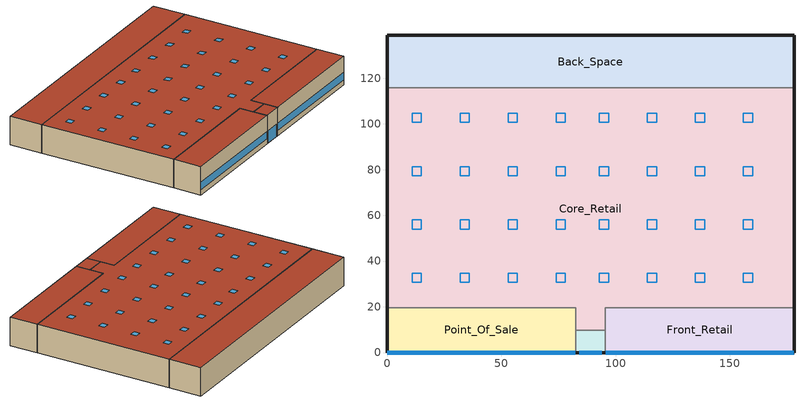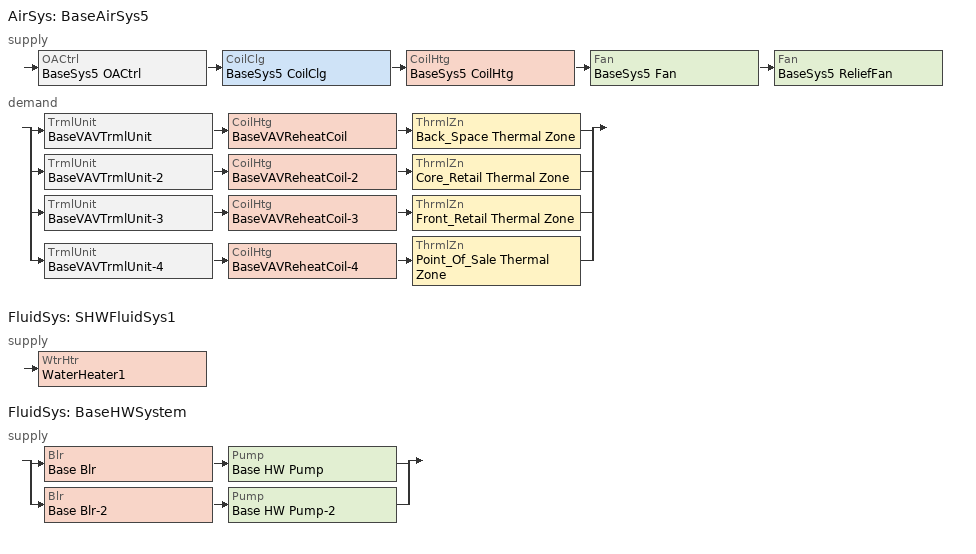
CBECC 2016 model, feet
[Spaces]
Back_Space
 floor ground (Base_CZ12-SlabOnOrBelowGradeF073): 178.05,138.68 178.05,115.72 0,115.72 0,138.68 z0
 wall outside (Base_CZ12-NonresMetalFrameWallU062): 178.05,115.72 178.05,138.68 0,138.68 0,115.72 z0:20
 wall to Core_Retail (NACM_Interior Wall): 0,115.72 178.05,115.72 z0:20
 roof outside (Base_CZ12-FlatNonresWoodFramingAndOtherRoofU034): 178.05,115.72 178.05,138.68 0,138.68 0,115.72 z20
Core_Retail
 floor ground (Base_CZ12-SlabOnOrBelowGradeF073): 178.05,115.72 178.05,19.68 95.59,19.68 95.59,9.84 82.46,9.84 82.46,19.68 0,19.68 0,115.72 z0
 wall outside (Base_CZ12-NonresMetalFrameWallU062): 178.05,19.68 178.05,115.72 / 0,115.72 0,19.68 z0:20
 wall to Front_Retail (NACM_Interior Wall): 95.59,9.84 95.59,19.68 178.05,19.68 z0:20
 wall to Point_Of_Sale (NACM_Interior Wall): 0,19.68 82.46,19.68 82.46,9.84 z0:20
 wall to Front_Entry (Base_WoodFrameWallU098): 82.46,9.84 95.59,9.84 z0:20
 roof outside (Base_CZ12-FlatNonresWoodFramingAndOtherRoofU034): 95.59,9.84 95.59,19.68 178.05,19.68 178.05,115.72 0,115.72 0,19.68 82.46,19.68 82.46,9.84 z20
 skylight (Base_AllCZ_Skylt-Gl-CurbMntU58): 15,30.68 15,34.69 11,34.69 11,30.68 z20; 36,30.68 36,34.69 32,34.69 32,30.68 z20; 57,30.68 57,34.69 53,34.69 53,30.68 z20; 78.03,30.68 78.03,34.69 74.03,34.69 74.03,30.68 z20; 96.93,30.68 96.93,34.69 92.93,34.69 92.93,30.68 z20; 15,54.02 15,58.02 11,58.02 11,54.02 z20; 36,54.02 36,58.02 32,58.02 32,54.02 z20; 57,54.02 57,58.02 53,58.02 53,54.02 z20; 78.03,54.02 78.03,58.02 74.03,58.02 74.03,54.02 z20; 96.93,54.02 96.93,58.02 92.93,58.02 92.93,54.02 z20; 15,77.35 15,81.35 11,81.35 11,77.35 z20; 36,77.35 36,81.35 32,81.35 32,77.35 z20; 57,77.35 57,81.35 53,81.35 53,77.35 z20; 78.03,77.35 78.03,81.35 74.03,81.35 74.03,77.35 z20; 96.93,77.35 96.93,81.35 92.93,81.35 92.93,77.35 z20; 15,100.72 15,104.72 11,104.72 11,100.72 z20; 36,100.72 36,104.72 32,104.72 32,100.72 z20; 57,100.72 57,104.72 53,104.72 53,100.72 z20; 78.03,100.72 78.03,104.72 74.03,104.72 74.03,100.72 z20; 96.93,100.72 96.93,104.72 92.93,104.72 92.93,100.72 z20; 117.93,77.35 117.93,81.35 113.93,81.35 113.93,77.35 z20; 159.93,100.72 159.93,104.72 155.93,104.72 155.93,100.72 z20; 159.93,54.02 159.93,58.02 155.93,58.02 155.93,54.02 z20; 159.93,30.68 159.93,34.69 155.93,34.69 155.93,30.68 z20; 117.93,100.72 117.93,104.72 113.93,104.72 113.93,100.72 z20; 117.93,54.02 117.93,58.02 113.93,58.02 113.93,54.02 z20; 117.93,30.68 117.93,34.69 113.93,34.69 113.93,30.68 z20; 138.93,77.35 138.93,81.35 134.93,81.35 134.93,77.35 z20; 138.93,100.72 138.93,104.72 134.93,104.72 134.93,100.72 z20; 138.93,54.02 138.93,58.02 134.93,58.02 134.93,54.02 z20; 138.93,30.68 138.93,34.69 134.93,34.69 134.93,30.68 z20; 159.93,77.35 159.93,81.35 155.93,81.35 155.93,77.35 z20
Front_Retail
 floor ground (Base_CZ12-SlabOnOrBelowGradeF073): 178.05,19.68 178.05,0 95.59,0 95.59,19.68 z0
 wall outside (Base_CZ12-NonresMetalFrameWallU062): 95.59,0 178.05,0 178.05,19.68 z0:20
 wall to Front_Entry (Base_WoodFrameWallU098): 95.59,9.84 95.59,0 z0:20
 window (Base_AllCZ_FixedWindowU36): 95.75,0 177.89,0 z3.74:8.73
 roof outside (Base_CZ12-FlatNonresWoodFramingAndOtherRoofU034): 178.05,0 178.05,19.68 95.59,19.68 95.59,0 z20
Point_Of_Sale
 floor ground (Base_CZ12-SlabOnOrBelowGradeF073): 82.46,19.68 82.46,0 0,0 0,19.68 z0
 wall outside (Base_CZ12-NonresMetalFrameWallU062): 0,19.68 0,0 82.46,0 z0:20
 wall to Front_Entry (Base_WoodFrameWallU098): 82.46,0 82.46,9.84 z0:20
 window (Base_AllCZ_FixedWindowU36): 0.16,0 82.3,0 z3.74:8.73
 roof outside (Base_CZ12-FlatNonresWoodFramingAndOtherRoofU034): 82.46,0 82.46,19.68 0,19.68 0,0 z20
Front_Entry
 floor ground (Base_CZ12-SlabOnOrBelowGradeF073): 95.59,9.84 95.59,0 82.46,0 82.46,9.84 z0
 wall outside (Base_CZ12-MetalFrameWallUnconditioned): 82.46,0 95.59,0 z0:20
 window (Base_AllCZ_FixedWindowU36): 84.1,0 93.95,0 z0.16:8.73
 roof outside (Base_CZ12-FlatNonresWoodFramingAndOtherRoofUnconditioned): 95.59,0 95.59,9.84 82.46,9.84 82.46,0 z20
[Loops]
AirSys 'BaseAirSys5'
 supply: OACtrl 'BaseSys5 OACtrl' > CoilClg 'BaseSys5 CoilClg' > CoilHtg 'BaseSys5 CoilHtg' > Fan 'BaseSys5 Fan' > Fan 'BaseSys5 ReliefFan'
 demand: split
  | TrmlUnit 'BaseVAVTrmlUnit' > CoilHtg 'BaseVAVReheatCoil' > ThrmlZn 'Back_Space Thermal Zone'
  | TrmlUnit 'BaseVAVTrmlUnit-2' > CoilHtg 'BaseVAVReheatCoil-2' > ThrmlZn 'Core_Retail Thermal Zone'
  | TrmlUnit 'BaseVAVTrmlUnit-3' > CoilHtg 'BaseVAVReheatCoil-3' > ThrmlZn 'Front_Retail Thermal Zone'
  | TrmlUnit 'BaseVAVTrmlUnit-4' > CoilHtg 'BaseVAVReheatCoil-4' > ThrmlZn 'Point_Of_Sale Thermal Zone'
FluidSys 'SHWFluidSys1'
 supply: WtrHtr 'WaterHeater1'
FluidSys 'BaseHWSystem'
 supply: split
  | Blr 'Base Blr' > Pump 'Base HW Pump'
  | Blr 'Base Blr-2' > Pump 'Base HW Pump-2'
[Proj]
050012-RetlMed-CECStd16: ZipCode=95814; CompType=NewComplete
[Bldg]
Retail Standalone: TotStoryCnt=1; AboveGrdStoryCnt=1
[ConsAssm]
Base_CZ12-SlabOnOrBelowGradeF073: CompatibleSurfType=UndergroundFloor; SlabType=UnheatedSlabOnGrade; MatRef[1]=Concrete - 140 lb/ft3 - 6 in.
Base_CZ12-NonresMetalFrameWallU062: CompatibleSurfType=ExteriorWall; MatRef[1]=Stucco - 7/8 in.; MatRef[2]=Compliance Insulation R13.99; MatRef[3]=Air - Metal Wall Framing - 16 or 24 in. OC; MatRef[4]=Gypsum Board - 1/2 in.
Base_CZ12-MetalFrameWallUnconditioned: CompatibleSurfType=ExteriorWall; MatRef[1]=Stucco - 7/8 in.
NACM_Interior Wall: CompatibleSurfType=InteriorWall; MatRef[1]=Gypsum Board - 5/8 in.; MatRef[2]=Air - Metal Wall Framing - 16 or 24 in. OC; MatRef[3]=Gypsum Board - 5/8 in.
Base_WoodFrameWallU098: CompatibleSurfType=InteriorWall; MatRef[1]=Wd Frm R13; MatRef[2]=Gypsum Board - 1/2 in.
Base_CZ12-FlatNonresWoodFramingAndOtherRoofU034: CompatibleSurfType=Roof; MatRef[1]=Metal Standing Seam - 1/16 in.; MatRef[2]=Compliance Insulation R28.63; CRRCInitialRefl=0.63; CRRCAgedRefl=0.63; CRRCInitialEmit=0.85; CRRCAgedEmit=0.85; CRRCProdID=XXXX-XXXX
Base_CZ12-FlatNonresWoodFramingAndOtherRoofUnconditioned: CompatibleSurfType=Roof; MatRef[1]=Metal Standing Seam - 1/16 in.; CRRCInitialRefl=0.63; CRRCAgedRefl=0.63; CRRCInitialEmit=0.85; CRRCAgedEmit=0.85; CRRCProdID=XXXX-XXXX
[Mat]
Concrete - 140 lb/ft3 - 6 in.: CodeCat=Concrete; CodeItem=Concrete - 140 lb/ft3 - 6 in.
Stucco - 7/8 in.: CodeCat=Plastering Materials; CodeItem=Stucco - 7/8 in.
Compliance Insulation R13.99: CodeCat=Insulation Board; CodeItem=Compliance Insulation R13.99
Air - Metal Wall Framing - 16 or 24 in. OC: CodeCat=Air; CodeItem=Air - Metal Wall Framing - 16 or 24 in. OC
Gypsum Board - 1/2 in.: CodeCat=Bldg Board and Siding; CodeItem=Gypsum Board - 1/2 in.
Gypsum Board - 5/8 in.: CodeCat=Bldg Board and Siding; CodeItem=Gypsum Board - 5/8 in.
Metal Standing Seam - 1/16 in.: CodeCat=Roofing; CodeItem=Metal Standing Seam - 1/16 in.
Compliance Insulation R28.63: CodeCat=Insulation Board; CodeItem=Compliance Insulation R28.63
Wd Frm R13: CodeCat=Composite; FrmMat=Wood; FrmConfig=Wall16inOC; FrmDepth=3_5In; CavityIns=13
[FenCons] AssmContext=Manufactured; CertificationMthd=NFRCRated; SHGC=0.25
Name | FenType | SkyltGlz | SkyltCurb | UFactor | VT | FenProdType | GlzTint
Base_AllCZ_Skylt-Gl-CurbMntU58 | Skylight | Glass | CurbMounted | 0.58 | 0.49
Base_AllCZ_FixedWindowU36 | VerticalFenestration |  |  | 0.36 | 0.42 | FixedWindow | TintedGlazing
[Story]
Building Story 1
[Spc] Story=Building Story 1; SHWFluidSegRef=SHWSupply1
Name | ThrmlZnRef | Vol | SpcFuncDefaultsRef | Skylit100PctControlled | CondgType | PriSide100PctControlled | SecSide100PctControlled
Back_Space | Back_Space Thermal Zone | 81782 | Retail Back_Space
Core_Retail | Core_Retail Thermal Zone | 344549 | Retail Sales | 1
Front_Entry | Front_Entry Thermal Zone | 2583.34 | Retail Main Entry | 0 | Unconditioned | 0 | 0
Front_Retail | Front_Retail Thermal Zone | 32466.1 | Retail Sales |  |  | 1 | 1
Point_Of_Sale | Point_Of_Sale Thermal Zone | 32466.1 | Retail Sales |  |  | 1 | 1
[ThrmlZn]
Name | PriAirCondgSysRef | ClgTstatSchRef | HtgTstatSchRef | VentCtrlMthd | Type
Back_Space Thermal Zone | BaseAirSys5 | AssemblyCooling | AssemblyHeating
Core_Retail Thermal Zone | BaseAirSys5 | RetailHeating | RetailHeating | CO2Sensors
Front_Entry Thermal Zone |  |  |  |  | Unconditioned
Front_Retail Thermal Zone; Point_Of_Sale Thermal Zone | BaseAirSys5 | RetailCooling | RetailHeating | CO2Sensors
[AirSys]
BaseAirSys5: Type=PVAV; CtrlSysType=DDCToZone; ReheatCtrlMthd=DualMaximum; OptStart=1; ClgCtrl=WarmestResetFlowFirst; ClRstSupHi=60; ClRstSupLow=55; DuctLctn=Conditioned
[AirSeg] Sys=BaseAirSys5
Name | Type
BaseSys5 SupAirSeg | Supply
BaseSys5 RetAirSeg | Relief
[CoilClg]
BaseSys5 CoilClg: Sys=BaseAirSys5; Type=DirectExpansion; FuelSrc=Electric; NumClgStages=2; CapTotNetRtd=1.00516e+06; DXEER=9.5; DXIEER=11; CndsrType=Air
[CoilHtg] Sys=BaseAirSys5; Type=HotWater; FluidSegInRef=BaseHWPrimSupSeg; FluidSegOutRef=BaseHWPrimRetSeg
Name | CapTotGrossRtd
BaseSys5 CoilHtg | 96111.2
BaseVAVReheatCoil | 127238
BaseVAVReheatCoil-2 | 479769
BaseVAVReheatCoil-3 | 61792.7
BaseVAVReheatCoil-4 | 61780.7
[Fan] Sys=BaseAirSys5; CtrlMthd=VariableSpeedDrive; ModelingMthd=StaticPressure
Name | FlowCap | FlowMin | FlowEff | TotStaticPress | MtrHP | MtrEff
BaseSys5 Fan | 35660.2 | 6245.38 | 0.62 | 4 | 40 | 0.941
BaseSys5 ReliefFan | 34432.1 |  | 0.5 | 1 | 15 | 0.924
[TrmlUnit] Sys=BaseAirSys5; Type=VAVReheatBox; PriAirSegRef=BaseSys5 SupAirSeg
Name | ZnServedRef | PriAirFlowMax | PriAirFlowMin | HtgAirFlowMax
BaseVAVTrmlUnit | Back_Space Thermal Zone | 3821.65 | 764.329 | 1910.82
BaseVAVTrmlUnit-2 | Core_Retail Thermal Zone | 23498.4 | 4699.68 | 11749.2
BaseVAVTrmlUnit-3 | Front_Retail Thermal Zone | 1958.14 | 391.629 | 979.072
BaseVAVTrmlUnit-4 | Point_Of_Sale Thermal Zone | 1948.69 | 389.737 | 974.344
[OACtrl]
BaseSys5 OACtrl: Sys=BaseAirSys5; EconoCtrlMthd=DifferentialDryBulb; EconoIntegration=Integrated; AirSegSupRef=BaseSys5 SupAirSeg; AirSegRetRef=BaseSys5 RetAirSeg
[FluidSys]
Name | Type
SHWFluidSys1 | ServiceHotWater
BaseHWSystem | HotWater
[FluidSeg]
Name | Sys | Type | Src
SHWSupply1 | SHWFluidSys1 | PrimarySupply
SHWMakeup1 | SHWFluidSys1 | MakeupFluid | MunicipalWater
BaseHWPrimSupSeg | BaseHWSystem | PrimarySupply
BaseHWPrimRetSeg | BaseHWSystem | PrimaryReturn
[WtrHtr]
WaterHeater1: Sys=SHWFluidSys1; FluidSegOutRef=SHWSupply1; FluidSegMakeupRef=SHWMakeup1; StorCap=32.0429; EF=0.627; RE=0.8; CapRtd=32299.2
[Blr] Sys=BaseHWSystem; Type=HotWater; FuelSrc=Gas; DraftType=MechanicalNoncondensing; FluidSegInRef=BaseHWPrimRetSeg; FluidSegOutRef=BaseHWPrimSupSeg; CapRtd=313104
Base Blr; Base Blr-2
[Pump] Sys=BaseHWSystem; OperCtrl=OnDemand; SpdCtrl=ConstantSpeed; FlowCap=15.6493; TotHd=60.3958; MtrEff=0.855; ImpellerEff=0.7; MtrHP=0.5
Base HW Pump; Base HW Pump-2
[SpcFuncDefaults] ProcGasSchRef=RetailGasEquipment; HotWtrHtgSchRef=RetailHotWater
Name | SpcFunc | OccSchRef | IntLtgRegSchRef | RecptSchRef | CommRfrgEqpSchRef | InfSchRef[1] | RecptPwrDens
Retail Sales | Retail Merchandise Sales, Wholesale Showroom | RetailOccupancy | RetailLights | RetailReceptacle | RetailRefrigeration | RetailInfiltration
Retail Back_Space | Commercial and Industrial Storage Areas (conditioned or unconditioned) | AssemblyOccupancy | AssemblyLights | AssemblyReceptacle | AssemblyReceptacle | AssemblyInfiltration
Retail Main Entry | Lobby, Main Entry | AssemblyOccupancy | AssemblyLights | AssemblyReceptacle | RetailRefrigeration | AssemblyInfiltration | 0
[SchDay]
Name | Type | Hr
OnDay | Fraction | ( 1, 1, 1, 1, 1, 1, 1, 1, 1, 1, 1, 1, 1, 1, 1, 1, 1, 1, 1, 1, 1, 1, 1, 1 )
OffDay | Fraction | ( 0, 0, 0, 0, 0, 0, 0, 0, 0, 0, 0, 0, 0, 0, 0, 0, 0, 0, 0, 0, 0, 0, 0, 0 )
RetailOccupancyWD | Fraction | ( 0, 0, 0, 0, 0, 0, 0, 0.1, 0.2, 0.5, 0.5, 0.7, 0.7, 0.7, 0.7, 0.8, 0.7, 0.5, 0.5, 0.3, 0.3, 0, 0, 0 )
RetailOccupancySat | Fraction | ( 0, 0, 0, 0, 0, 0, 0, 0.1, 0.2, 0.5, 0.6, 0.8, 0.8, 0.8, 0.8, 0.8, 0.8, 0.6, 0.2, 0.2, 0.2, 0.1, 0, 0 )
RetailOccupancySun | Fraction | ( 0, 0, 0, 0, 0, 0, 0, 0, 0, 0.1, 0.2, 0.2, 0.4, 0.4, 0.4, 0.4, 0.4, 0.2, 0.1, 0, 0, 0, 0, 0 )
RetailLightsWD | Fraction | ( 0.05, 0.05, 0.05, 0.05, 0.05, 0.05, 0.05, 0.2, 0.5, 0.85, 0.85, 0.85, 0.85, 0.85, 0.85, 0.85, 0.85, 0.85, 0.55, 0.55, 0.5, 0.2, 0.05, 0.05 )
RetailLightsSat | Fraction | ( 0.05, 0.05, 0.05, 0.05, 0.05, 0.05, 0.05, 0.1, 0.3, 0.55, 0.85, 0.85, 0.85, 0.85, 0.85, 0.85, 0.85, 0.85, 0.5, 0.3, 0.3, 0.1, 0.05, 0.05 )
RetailLightsSun | Fraction | ( 0.05, 0.05, 0.05, 0.05, 0.05, 0.05, 0.05, 0.05, 0.1, 0.1, 0.4, 0.4, 0.55, 0.55, 0.55, 0.55, 0.55, 0.4, 0.2, 0.05, 0.05, 0.05, 0.05, 0.05 )
RetailReceptacleWD | Fraction | ( 0.05, 0.05, 0.05, 0.05, 0.05, 0.05, 0.05, 0.2, 0.5, 0.9, 0.9, 0.9, 0.9, 0.9, 0.9, 0.9, 0.9, 0.9, 0.6, 0.6, 0.5, 0.2, 0.05, 0.05 )
RetailReceptacleSat | Fraction | ( 0.05, 0.05, 0.05, 0.05, 0.05, 0.05, 0.05, 0.1, 0.3, 0.6, 0.9, 0.9, 0.9, 0.9, 0.9, 0.9, 0.9, 0.9, 0.5, 0.3, 0.3, 0.1, 0.05, 0.05 )
RetailReceptacleSun | Fraction | ( 0.05, 0.05, 0.05, 0.05, 0.05, 0.05, 0.05, 0.05, 0.1, 0.1, 0.4, 0.4, 0.6, 0.6, 0.6, 0.6, 0.6, 0.4, 0.2, 0.05, 0.05, 0.05, 0.05, 0.05 )
RetailInfiltrationWD | Fraction | ( 1, 1, 1, 1, 1, 1, 0.25, 0.25, 0.25, 0.25, 0.25, 0.25, 0.25, 0.25, 0.25, 0.25, 0.25, 0.25, 0.25, 0.25, 0.25, 1, 1, 1 )
RetailInfiltrationSat | Fraction | ( 1, 1, 1, 1, 1, 1, 0.25, 0.25, 0.25, 0.25, 0.25, 0.25, 0.25, 0.25, 0.25, 0.25, 0.25, 0.25, 0.25, 0.25, 0.25, 0.25, 1, 1 )
RetailInfiltrationSun | Fraction | ( 1, 1, 1, 1, 1, 1, 1, 1, 0.25, 0.25, 0.25, 0.25, 0.25, 0.25, 0.25, 0.25, 0.25, 1, 1, 1, 1, 1, 1, 1 )
RetailHotWaterWD | Fraction | ( 0.04, 0.05, 0.05, 0.04, 0.04, 0.04, 0.04, 0.15, 0.23, 0.32, 0.41, 0.57, 0.62, 0.61, 0.5, 0.45, 0.46, 0.47, 0.42, 0.34, 0.33, 0.23, 0.13, 0.08 )
RetailHotWaterSat | Fraction | ( 0.11, 0.1, 0.08, 0.06, 0.06, 0.06, 0.07, 0.2, 0.24, 0.27, 0.42, 0.54, 0.59, 0.6, 0.49, 0.48, 0.47, 0.46, 0.44, 0.36, 0.29, 0.22, 0.16, 0.13 )
RetailHotWaterSun | Fraction | ( 0.07, 0.07, 0.07, 0.06, 0.06, 0.06, 0.07, 0.1, 0.12, 0.14, 0.29, 0.31, 0.36, 0.36, 0.34, 0.35, 0.37, 0.34, 0.25, 0.27, 0.21, 0.16, 0.1, 0.06 )
RetailRefrigerationWD; RetailRefrigerationSat; RetailRefrigerationSun | Fraction | ( 0.9, 0.9, 0.9, 0.9, 0.9, 0.9, 0.9, 0.9, 0.9, 0.9, 0.9, 0.9, 0.9, 0.9, 0.9, 0.9, 0.9, 0.9, 0.9, 0.9, 0.9, 0.9, 0.9, 0.9 )
RetailGasEquipmentWD; RetailGasEquipmentSat; RetailGasEquipmentSun | Fraction | ( 0, 0, 0, 0, 0, 0, 0, 0.5, 0.5, 0.75, 0.9, 0.9, 0.9, 0.75, 0.75, 0.9, 0.9, 0.9, 0.75, 0.5, 0.5, 0, 0, 0 )
AssemblyOccupancyWD | Fraction | ( 0, 0, 0, 0, 0, 0, 0, 0, 0.2, 0.2, 0.2, 0.8, 0.8, 0.8, 0.8, 0.8, 0.8, 0.8, 0.2, 0.2, 0.2, 0.2, 0.1, 0 )
AssemblyOccupancySat | Fraction | ( 0, 0, 0, 0, 0, 0, 0, 0, 0.2, 0.2, 0.2, 0.6, 0.6, 0.6, 0.6, 0.6, 0.6, 0.6, 0.6, 0.6, 0.6, 0.8, 0.1, 0 )
AssemblyOccupancySun | Fraction | ( 0, 0, 0, 0, 0, 0, 0, 0, 0.1, 0.1, 0.1, 0.1, 0.1, 0.7, 0.7, 0.7, 0.7, 0.7, 0.7, 0.7, 0.7, 0.7, 0.2, 0 )
AssemblyLightsWD | Fraction | ( 0.05, 0.05, 0.05, 0.05, 0.05, 0.05, 0.35, 0.35, 0.35, 0.65, 0.65, 0.65, 0.65, 0.65, 0.65, 0.65, 0.65, 0.65, 0.65, 0.65, 0.65, 0.65, 0.25, 0.05 )
AssemblyLightsSat | Fraction | ( 0.05, 0.05, 0.05, 0.05, 0.05, 0.05, 0.05, 0.3, 0.3, 0.4, 0.4, 0.4, 0.4, 0.4, 0.4, 0.4, 0.4, 0.4, 0.4, 0.4, 0.4, 0.4, 0.4, 0.05 )
AssemblyLightsSun | Fraction | ( 0.05, 0.05, 0.05, 0.05, 0.05, 0.05, 0.05, 0.3, 0.3, 0.3, 0.3, 0.3, 0.55, 0.55, 0.55, 0.55, 0.55, 0.55, 0.55, 0.55, 0.55, 0.55, 0.05, 0.05 )
AssemblyReceptacleWD | Fraction | ( 0.05, 0.05, 0.05, 0.05, 0.05, 0.05, 0.4, 0.4, 0.4, 0.75, 0.75, 0.75, 0.75, 0.75, 0.75, 0.75, 0.75, 0.75, 0.75, 0.75, 0.75, 0.75, 0.25, 0.05 )
AssemblyReceptacleSat | Fraction | ( 0.05, 0.05, 0.05, 0.05, 0.05, 0.05, 0.05, 0.3, 0.3, 0.5, 0.5, 0.5, 0.5, 0.5, 0.5, 0.5, 0.5, 0.5, 0.5, 0.5, 0.5, 0.5, 0.5, 0.05 )
AssemblyReceptacleSun | Fraction | ( 0.05, 0.05, 0.05, 0.05, 0.05, 0.05, 0.05, 0.3, 0.3, 0.3, 0.3, 0.3, 0.65, 0.65, 0.65, 0.65, 0.65, 0.65, 0.65, 0.65, 0.65, 0.65, 0.05, 0.05 )
AssemblyInfiltrationWD | Fraction | ( 1, 1, 1, 1, 1, 0.25, 0.25, 0.25, 0.25, 0.25, 0.25, 0.25, 0.25, 0.25, 0.25, 0.25, 0.25, 0.25, 0.25, 0.25, 0.25, 0.25, 0.25, 1 )
AssemblyInfiltrationSat; AssemblyInfiltrationSun | Fraction | ( 1, 1, 1, 1, 1, 1, 0.25, 0.25, 0.25, 0.25, 0.25, 0.25, 0.25, 0.25, 0.25, 0.25, 0.25, 0.25, 0.25, 0.25, 0.25, 0.25, 0.25, 1 )
RetailHeatingWD | Temperature | ( 60, 60, 60, 60, 60, 60, 70, 70, 70, 70, 70, 70, 70, 70, 70, 70, 70, 70, 70, 70, 70, 60, 60, 60 )
RetailHeatingSat | Temperature | ( 60, 60, 60, 60, 60, 60, 70, 70, 70, 70, 70, 70, 70, 70, 70, 70, 70, 70, 70, 70, 70, 70, 60, 60 )
RetailHeatingSun | Temperature | ( 60, 60, 60, 60, 60, 60, 60, 60, 70, 70, 70, 70, 70, 70, 70, 70, 70, 60, 60, 60, 60, 60, 60, 60 )
RetailHeatingSummDD | Temperature | ( 60, 60, 60, 60, 60, 60, 60, 60, 60, 60, 60, 60, 60, 60, 60, 60, 60, 60, 60, 60, 60, 60, 60, 60 )
RetailCoolingWD | Temperature | ( 85, 85, 85, 85, 85, 85, 75, 75, 75, 75, 75, 75, 75, 75, 75, 75, 75, 75, 75, 75, 75, 85, 85, 85 )
RetailCoolingSat | Temperature | ( 85, 85, 85, 85, 85, 85, 75, 75, 75, 75, 75, 75, 75, 75, 75, 75, 75, 75, 75, 75, 75, 75, 85, 85 )
RetailCoolingSun | Temperature | ( 85, 85, 85, 85, 85, 85, 85, 85, 75, 75, 75, 75, 75, 75, 75, 75, 75, 85, 85, 85, 85, 85, 85, 85 )
RetailCoolingWinDD | Temperature | ( 85, 85, 85, 85, 85, 85, 85, 85, 85, 85, 85, 85, 85, 85, 85, 85, 85, 85, 85, 85, 85, 85, 85, 85 )
AssemblyHeatingWD | Temperature | ( 60, 60, 60, 60, 60, 70, 70, 70, 70, 70, 70, 70, 70, 70, 70, 70, 70, 70, 70, 70, 70, 70, 70, 60 )
AssemblyHeatingSat; AssemblyHeatingSun | Temperature | ( 60, 60, 60, 60, 60, 60, 70, 70, 70, 70, 70, 70, 70, 70, 70, 70, 70, 70, 70, 70, 70, 70, 70, 60 )
AssemblyCoolingWD | Temperature | ( 85, 85, 85, 85, 85, 75, 75, 75, 75, 75, 75, 75, 75, 75, 75, 75, 75, 75, 75, 75, 75, 75, 75, 85 )
AssemblyCoolingSat; AssemblyCoolingSun | Temperature | ( 85, 85, 85, 85, 85, 85, 75, 75, 75, 75, 75, 75, 75, 75, 75, 75, 75, 75, 75, 75, 75, 75, 75, 85 )
[Sch]
Name | Type | SchWeekRef[1]
RetailOccupancy | Fraction | RetailOccupancyWk
RetailLights | Fraction | RetailLightsWk
RetailReceptacle | Fraction | RetailReceptacleWk
RetailInfiltration | Fraction | RetailInfiltrationWk
RetailHotWater | Fraction | RetailHotWaterWk
RetailRefrigeration | Fraction | RetailRefrigerationWk
RetailGasEquipment | Fraction | RetailGasEquipmentWk
AssemblyOccupancy | Fraction | AssemblyOccupancyWk
AssemblyLights | Fraction | AssemblyLightsWk
AssemblyReceptacle | Fraction | AssemblyReceptacleWk
AssemblyInfiltration | Fraction | AssemblyInfiltrationWk
RetailHeating | Temperature | RetailHeatingWk
RetailCooling | Temperature | RetailCoolingWk
AssemblyHeating | Temperature | AssemblyHeatingWk
AssemblyCooling | Temperature | AssemblyCoolingWk
[SchWeek]
Name | Type | SchDaySunRef | SchDayMonRef | SchDayTueRef | SchDayWedRef | SchDayThuRef | SchDayFriRef | SchDaySatRef | SchDayHolRef | SchDayClgDDRef | SchDayHtgDDRef
RetailOccupancyWk | Fraction | RetailOccupancySun | RetailOccupancyWD | RetailOccupancyWD | RetailOccupancyWD | RetailOccupancyWD | RetailOccupancyWD | RetailOccupancySat | RetailOccupancySun | OnDay | OffDay
RetailLightsWk | Fraction | RetailLightsSun | RetailLightsWD | RetailLightsWD | RetailLightsWD | RetailLightsWD | RetailLightsWD | RetailLightsSat | RetailLightsSun | OnDay | OffDay
RetailReceptacleWk | Fraction | RetailReceptacleSun | RetailReceptacleWD | RetailReceptacleWD | RetailReceptacleWD | RetailReceptacleWD | RetailReceptacleWD | RetailReceptacleSat | RetailReceptacleSun | OnDay | OffDay
RetailInfiltrationWk | Fraction | RetailInfiltrationSun | RetailInfiltrationWD | RetailInfiltrationWD | RetailInfiltrationWD | RetailInfiltrationWD | RetailInfiltrationWD | RetailInfiltrationSat | RetailInfiltrationSun | RetailInfiltrationWD | RetailInfiltrationSat
RetailHotWaterWk | Fraction | RetailHotWaterSun | RetailHotWaterWD | RetailHotWaterWD | RetailHotWaterWD | RetailHotWaterWD | RetailHotWaterWD | RetailHotWaterSat | RetailHotWaterSun | RetailHotWaterWD | RetailHotWaterSat
RetailRefrigerationWk | Fraction | RetailRefrigerationSun | RetailRefrigerationWD | RetailRefrigerationWD | RetailRefrigerationWD | RetailRefrigerationWD | RetailRefrigerationWD | RetailRefrigerationSat | RetailRefrigerationSun | OnDay | OffDay
RetailGasEquipmentWk | Fraction | RetailGasEquipmentSun | RetailGasEquipmentWD | RetailGasEquipmentWD | RetailGasEquipmentWD | RetailGasEquipmentWD | RetailGasEquipmentWD | RetailGasEquipmentSat | RetailGasEquipmentSun | OnDay | OffDay
AssemblyOccupancyWk | Fraction | AssemblyOccupancySun | AssemblyOccupancyWD | AssemblyOccupancyWD | AssemblyOccupancyWD | AssemblyOccupancyWD | AssemblyOccupancyWD | AssemblyOccupancySat | AssemblyOccupancySun | OnDay | OffDay
AssemblyLightsWk | Fraction | AssemblyLightsSun | AssemblyLightsWD | AssemblyLightsWD | AssemblyLightsWD | AssemblyLightsWD | AssemblyLightsWD | AssemblyLightsSat | AssemblyLightsSun | OnDay | OffDay
AssemblyReceptacleWk | Fraction | AssemblyReceptacleSun | AssemblyReceptacleWD | AssemblyReceptacleWD | AssemblyReceptacleWD | AssemblyReceptacleWD | AssemblyReceptacleWD | AssemblyReceptacleSat | AssemblyReceptacleSun | OnDay | OffDay
AssemblyInfiltrationWk | Fraction | AssemblyInfiltrationSun | AssemblyInfiltrationWD | AssemblyInfiltrationWD | AssemblyInfiltrationWD | AssemblyInfiltrationWD | AssemblyInfiltrationWD | AssemblyInfiltrationSat | AssemblyInfiltrationSun | AssemblyInfiltrationWD | AssemblyInfiltrationWD
RetailHeatingWk | Temperature | RetailHeatingSun | RetailHeatingWD | RetailHeatingWD | RetailHeatingWD | RetailHeatingWD | RetailHeatingWD | RetailHeatingSat | RetailHeatingSun | RetailHeatingSummDD | RetailHeatingWD
RetailCoolingWk | Temperature | RetailCoolingSun | RetailCoolingWD | RetailCoolingWD | RetailCoolingWD | RetailCoolingWD | RetailCoolingWD | RetailCoolingSat | RetailCoolingSun | RetailCoolingWD | RetailCoolingWinDD
AssemblyHeatingWk | Temperature | AssemblyHeatingSun | AssemblyHeatingWD | AssemblyHeatingWD | AssemblyHeatingWD | AssemblyHeatingWD | AssemblyHeatingWD | AssemblyHeatingSat | AssemblyHeatingSun | AssemblyHeatingWD | AssemblyHeatingWD
AssemblyCoolingWk | Temperature | AssemblyCoolingSun | AssemblyCoolingWD | AssemblyCoolingWD | AssemblyCoolingWD | AssemblyCoolingWD | AssemblyCoolingWD | AssemblyCoolingSat | AssemblyCoolingSun | AssemblyCoolingWD | AssemblyCoolingWD
